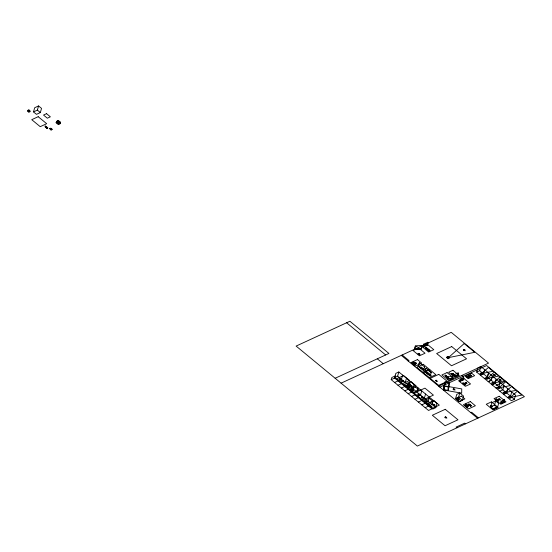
<?xml version="1.0" encoding="UTF-8"?>
<svg xmlns="http://www.w3.org/2000/svg" width="552" height="552" viewBox="0 0 552 552"><rect width="100%" height="100%" fill="white"/><g stroke="black" fill="none" stroke-linecap="round" stroke-linejoin="round"><path stroke-width="0.83" d="M443.884 386.138L443.842 389.622L448.072 390.374L449.266 386.186L449.3 382.695L445.071 381.949L443.884 386.138L448.114 386.883L448.072 390.374M445.05 384.04L445.071 381.949M425.744 347.38L424.95 347.518M45.561 125.863L44.891 126.118M406.576 385.227L407.376 385.096M432.133 403.947L432.934 403.816M445.354 375.029L445.436 375.312M462.576 382.902L463.383 382.791M469.09 403.74L468.434 404.016M496.572 398.772L495.786 398.923M27.6 111.09L27.8 110.386L28.877 109.889L30.146 110.938L29.946 111.642L28.87 112.139L27.6 111.09L28.676 110.593L28.877 109.889M28.87 112.139L29.077 111.435M33.499 111.904L34.693 107.723L38.564 105.936L41.538 108.385L40.344 112.567L36.473 114.354L33.499 111.904L37.37 110.117L38.564 105.936M56.111 122.744L56.932 121.178L56.111 122.744L58.277 124.524L58.705 124.331L56.545 122.544M56.973 122.344L57.794 120.784L56.973 122.344L59.133 124.131L59.568 123.931L57.401 122.144M57.615 122.047L58.436 120.488L60.603 122.268L60.209 123.634L59.782 123.834L57.615 122.047L58.436 120.488M59.782 123.834L60.603 122.268M391.202 379.672L391.823 377.513L395.267 375.926L394.646 378.086L391.202 379.672L428.538 410.46L431.981 408.873L394.646 378.086M394.632 377.547L395.825 373.366L398.834 371.972L437.011 403.464L435.818 407.645L432.809 409.039L394.632 377.547L397.64 376.16L398.834 371.972M402.649 375.125L401.463 379.307L398.447 380.701M414.359 349.23L415.283 345.987L422.114 345.386L421.417 349.03L414.587 349.63L414.359 349.23L421.19 348.636L421.417 349.03M405.278 382.453L406.472 378.272M414.587 349.63L415.276 347.194M412.654 363.147L413.476 361.581L415.642 363.368L415.249 364.727L414.821 364.927L412.654 363.147L413.476 361.581M410.288 381.418L409.094 385.606L406.086 386.993M421.19 348.636L422.114 345.386M422.984 346.697L423.708 344.158L427.793 342.268L428.214 342.619L427.496 345.159L423.405 347.042L422.984 346.697L427.069 344.807L427.793 342.268M418.099 366.093L419.451 362.65L424.626 366.914L423.701 370.164L423.274 370.364L418.099 366.093L419.451 362.65M414.103 384.571L412.91 388.753L409.901 390.147M416.732 391.906L417.926 387.718M424.778 371.531L426.137 368.081L431.312 372.352L430.387 375.595L429.953 375.795L424.778 371.531L426.137 368.081M421.742 390.864L420.548 395.053L417.54 396.439M429.953 375.795L430.415 374.173M425.557 394.018L424.364 398.199L421.355 399.593M429.38 397.164L428.186 401.352L425.171 402.739M433.196 400.31L432.002 404.499L428.994 405.886M446.665 357.627L446.865 356.923L447.941 356.426L449.218 357.475L449.017 358.179L447.941 358.676L446.665 357.627L447.741 357.13L447.941 356.426M447.941 358.676L448.141 357.972M447.693 378.796L448.245 376.871L452.295 376.443L451.984 378.769L447.934 379.196L447.693 378.796L451.743 378.368L451.984 378.769M448.12 378.555L448.245 376.871M448.114 386.883L449.3 382.695M451.743 378.368L452.295 376.443M454.42 376.298L454.972 374.366L458.112 372.917L458.533 373.269L457.987 375.194L454.841 376.643L454.42 376.298L457.56 374.842L458.112 372.917M454.841 376.643L455.207 375.36M459.706 381.039L460.251 379.107L463.39 377.658L463.818 378.01L463.266 379.942L460.126 381.391L459.706 381.039L462.845 379.59L463.39 377.658M460.126 381.391L460.678 379.459L460.251 379.107M455.572 398.551L456.766 394.369L459.775 392.976L463.597 396.129L462.403 400.31L459.395 401.704L455.572 398.551L458.588 397.164L459.775 392.976M465.088 405.658L465.909 404.098L468.068 405.879L467.682 407.245L467.254 407.445L465.088 405.658L465.909 404.098M476.666 372.103L477.853 367.915L480.868 366.528L515.568 395.149L514.374 399.331L511.366 400.724L476.666 372.103L479.674 370.716L480.868 366.528M484.684 369.674L483.538 373.897L480.481 375.25M487.354 377.044L488.548 372.862M488.589 372.897L487.395 377.085L484.339 378.437M492.405 376.043L491.211 380.231L488.203 381.618M492.446 376.078L491.259 380.266L488.244 381.653M490.624 406.921L491.818 402.739L495.689 400.952L498.656 403.402L497.469 407.583L493.591 409.37L490.624 406.921L494.495 405.133L495.689 400.952M500.126 382.412L498.973 386.635L495.924 387.987M503.99 385.6L502.837 389.815L499.781 391.175M500.595 403.188L501.147 401.256L504.286 399.807L504.714 400.159L504.162 402.084L501.023 403.54L500.595 403.188L503.734 401.739L504.286 399.807M507.847 388.781L506.695 393.003L503.645 394.356M511.711 391.961L510.559 396.184L507.543 397.571M427.91 350.154L428.752 349.74A0.711 0.435 15.9 0 1 429.083 349.782L429.973 350.52A0.711 0.435 15.9 0 1 429.946 350.727L429.063 351.106M420.113 367.611L420.962 367.183A0.724 0.442 15.9 0 1 421.3 367.225L422.211 367.977A0.724 0.442 15.9 0 1 422.176 368.184L421.279 368.57M408.163 384.13L409.087 383.668A0.787 0.483 15.9 0 1 409.46 383.709L410.446 384.53A0.787 0.483 15.9 0 1 410.419 384.758L409.432 385.179M426.958 373.421L427.855 372.979A0.759 0.469 15.9 0 1 428.214 373.021L429.166 373.814A0.759 0.469 15.9 0 1 429.139 374.035L428.186 374.442M466.675 376.747L467.613 376.278A0.8 0.49 15.9 0 1 467.986 376.326L468.993 377.154A0.8 0.49 15.9 0 1 468.958 377.389L467.965 377.809M49.721 128.678L50.536 128.264A0.904 0.559 15.9 0 1 50.956 128.312L52.095 129.258A0.904 0.559 15.9 0 1 52.06 129.52L51.433 129.899M428.117 350.065C428.78 349.105 430.877 350.727 429.263 351.01M420.32 367.515C421.197 366.459 423.246 368.481 421.204 368.605M408.383 384.026L409.184 383.716A0.731 0.448 15.9 0 1 409.501 383.771L410.364 384.489A0.731 0.448 15.9 0 1 410.364 384.689L409.66 385.075M427.172 373.324L427.945 373.028A0.704 0.435 15.9 0 1 428.248 373.083L429.09 373.773A0.704 0.435 15.9 0 1 429.083 373.966L428.407 374.339M466.902 376.643L467.71 376.333A0.738 0.455 15.9 0 1 468.027 376.388L468.91 377.113A0.738 0.455 15.9 0 1 468.903 377.32L468.193 377.706M49.859 128.575L50.639 128.319A0.842 0.517 15.9 0 1 51.005 128.388L52.005 129.209A0.842 0.517 15.9 0 1 51.998 129.444L50.929 130.003M46.237 127.277L46.665 127.077L45.809 127.257L46.741 128.023L47.686 127.919L46.823 128.092M46.32 127.346L46.92 127.284L46.492 127.484M46.575 127.553L47.175 127.498L46.747 127.698M46.83 127.767L47.431 127.705M335.147 378.265L388.925 353.446L349.899 321.257L296.12 346.076L417.36 446.064L524.4 396.674L486.643 365.534L439.834 387.131M341.088 383.157L451.226 332.338L488.554 363.126L438.647 386.152M426.351 347.725L425.675 348.036L426.523 347.863M426.606 347.932L425.916 348.25L426.862 348.146M427.034 348.284L426.434 348.346M427.117 348.353L426.689 348.553L427.289 348.491M427.372 348.567L426.937 348.76L427.538 348.705M427.627 348.774L427.365 349.112M427.793 348.912L427.11 349.23L426.172 348.464M427.883 348.981L427.193 349.306L428.048 349.126M419.14 353.715L419.651 354.142M408.149 361.001L409.011 360.601L402.18 354.971M414.352 362.864L415.263 362.443L416.643 363.582L415.732 364.003L414.124 362.671M415.697 362.802L416.208 363.23M415.207 363.561L415.642 363.368M420.037 367.639L420.921 367.611L420.334 367.88M420.914 368.363L421.507 368.087L421.486 368.474M424.198 367.114L424.626 366.914M400.283 379.045L400.8 379.472M423.308 368.881L423.826 369.302M394.597 382.474L398.04 380.887M397.992 385.275L401.435 383.681M402.263 383.847L409.577 380.459L403.636 375.567L396.75 378.741L402.691 383.64M427.503 373.173L426.882 373.462L427.814 373.428M431.312 372.352L430.877 372.552L428.938 370.951M428.428 373.932L427.807 374.221L428.738 374.187M401.387 388.07L404.83 386.483M430.249 374.801L430.767 375.222M407.507 386.152L408.363 385.979L407.673 386.296M407.762 386.365L408.618 386.186L408.018 386.241M411.426 385.613L411.944 386.041M408.694 387.131L409.384 386.814L408.528 386.662L408.956 386.469L408.949 387.014M408.777 387.2L409.632 387.028L408.949 387.345M404.782 390.871L408.225 389.284M445.423 375.312L444.684 375.291M408.176 393.666L411.613 392.079M452.509 373.476L451.833 373.787L452.764 373.683M452.937 373.821L452.074 374.001M453.019 373.897L452.329 374.215L453.261 374.981L453.951 374.663M453.185 374.035L452.585 374.09M453.275 374.104L452.84 374.304L453.44 374.242M453.53 374.311L453.095 374.511L453.696 374.456M453.778 374.525L453.523 374.863M413.717 393.293L424.936 388.132L433.423 395.128L422.666 400.09L414.179 393.093M454.034 374.732L453.351 375.049L454.206 374.877M411.571 396.467L415.007 394.88M418.892 394.107L419.403 394.528M414.959 399.268L418.402 397.681M461.934 378.879L463.818 378.01M418.354 402.063L421.797 400.476M463.183 383.778L463.687 383.323M463.252 383.854L464.115 383.674L463.425 383.992M463.507 384.061L464.37 383.888L463.77 383.944M464.446 384.834L465.129 384.516L464.701 384.716M464.529 384.903L465.384 384.723M421.749 404.864L425.192 403.277M425.143 407.666L428.587 406.079M500.326 379.459L500.837 379.886M492.06 384.806L495.075 383.412L496.269 379.231L495.116 383.447L492.108 384.841M496.055 385.468L505.522 381.101M466.626 405.209L467.378 405.002L466.73 405.299M468.848 404.713L469.69 404.54L469.014 404.851M469.09 404.926L469.945 404.747L469.255 405.064M469.345 405.133L470.2 404.961L469.6 405.016M468.068 405.879L467.641 406.079L466.557 405.189M470.276 405.906L470.966 405.589L470.532 405.789M470.359 405.975L471.222 405.796L470.532 406.113M497.041 399.448L496.193 399.62M497.124 399.517L496.434 399.834L497.297 399.655M497.38 399.724L496.69 400.041L497.628 400.814L498.311 400.497M497.552 399.869L496.952 399.924M497.635 399.938L497.207 400.138L497.807 400.076M470.759 412.641L471.622 412.24L478.453 417.878M497.89 400.145L497.462 400.345L498.145 400.359M498.401 400.566L497.711 400.883L498.566 400.704M507.502 397.537L510.517 396.15M504.714 400.159L501.568 401.608L501.147 401.256M419.092 354.343L419.292 354.004L418.782 354.287M411.061 385.834C412.22 386.952 410.488 385.061 411.095 386.2M500.188 380.19C501.623 379.873 498.587 379.334 500.284 380.19M500.257 379.624L499.808 379.81L500.126 380.087M419.272 353.984C418.43 353.383 418.381 354.743 418.789 353.929M415.801 363.057L415.09 363.009L415.366 363.485M500.278 380.093L500.236 379.707M419.161 354.439L418.775 354.384M415.276 362.926L415.539 363.437M417.215 346.235L415.511 346.387L415.283 345.987M415.339 362.919L415.359 363.388M423.094 369.095C423.543 370.033 422.397 368.412 423.177 369.605M400.2 379.293C399.206 379.776 401.463 379.3 400.103 379.679M418.733 394.742L419.044 394.397L418.692 394.735M400.283 379.231L399.634 379.327L400.083 379.762M423.156 369.516L423.322 369.184M411.226 386.241L411.454 385.813M430.029 375.422C430.263 375.325 430.16 374.67 430.015 375.512M415.47 363.423L415.918 363.423L415.711 363.106M418.858 394.28L418.264 394.349L418.623 394.714M418.906 394.411L418.568 394.225L418.519 394.673M479.674 370.716L514.374 399.331M503.734 401.739L504.162 402.084M447.741 357.13L449.017 358.179M496.862 399.965L497.8 400.731M427.069 344.807L427.496 345.159M462.052 375.353L463.238 376.333M423.708 344.158L424.129 344.503M426.344 348.381L427.276 349.154M494.495 405.133L497.469 407.583M457.56 374.842L457.987 375.194M462.845 379.59L463.266 379.942M452.502 374.132L453.433 374.905M463.68 383.985L464.611 384.751M446.713 376.236L445.857 376.416L446.789 377.188L447.479 376.871L447.051 377.064M445.781 375.802L447.562 377.161M446.113 376.298L446.968 376.45L446.368 376.505M446.03 376.34L446.961 377.106M469.517 405.058L470.449 405.823M458.588 397.164L462.403 400.31M425.212 371.33L430.387 375.595M418.526 365.893L423.701 370.164M465.522 405.465L467.682 407.245M413.089 362.947L415.249 364.727M401.318 355.364L477.59 418.271M346.628 322.768L385.655 354.957M465.543 423.832L464.694 423.129L456.09 427.103L456.939 427.8M377.306 358.807L383.247 363.706M397.64 376.16L435.818 407.645M407.942 385.627L407.266 385.938M407.928 386.283L408.866 387.055M58.008 120.681L60.168 122.468M58.05 121.847L60.209 123.634M37.37 110.117L40.344 112.567M28.676 110.593L29.946 111.642M46.154 126.656L45.554 127.043M45.726 126.967L47.251 128.119M403.208 380.935L403.622 381.832L401.911 381.529L403.208 380.935M413.255 390.14L413.676 391.044L411.964 390.74L413.255 390.14M422.853 397.129L423.267 398.026L421.562 397.73L422.853 397.129M426.937 401.297L427.358 402.194L425.647 401.89L426.937 401.297M434.693 404.637L435.114 405.541L433.403 405.237L434.693 404.637M443.615 385.696L443.566 389.967L461.693 393.176L461.741 388.912L443.615 385.696M444.353 387.387L444.643 388.601L444.353 387.387M446.437 417.229L446.858 418.126L445.147 417.829L446.437 417.229M454.634 389.146L455.055 390.043L453.344 389.74L454.634 389.146M459.071 398.944L459.485 399.841L457.781 399.544L459.071 398.944M464.839 349.858L465.253 350.755L463.542 350.451L464.839 349.858M466.585 382.846L467.006 383.743L465.295 383.447L466.585 382.846M468.124 405.202L468.544 406.099L466.833 405.796L468.124 405.202M471.311 375.277L471.732 376.181L470.021 375.877L471.311 375.277M491.88 405.941L492.294 406.838L490.59 406.541L491.88 405.941M495.082 374.801L495.503 375.698L493.792 375.401L495.082 374.801M500.008 399.172L500.422 400.069L498.718 399.765L500.008 399.172M488.423 367.439L481.634 373.573L493.088 371.289L488.423 367.439M494.192 372.2L487.402 378.334L498.856 376.05L494.192 372.2M499.96 376.961L493.171 383.088L504.625 380.804L499.96 376.961M505.729 381.715L498.939 387.849L510.393 385.565L505.729 381.715M511.497 386.476L504.714 392.61L516.168 390.326L511.497 386.476M517.265 391.23L510.483 397.364L521.937 395.08L517.265 391.23M464.156 343.558L448.376 357.655L474.761 352.3L464.156 343.558M38.198 116.693L31.74 119.674L40.227 126.67L46.678 123.696L38.198 116.693M46.534 113.671L43.525 115.057L47.341 118.211L50.356 116.817L46.534 113.671M45.989 126.408L45.126 126.808L46.996 128.347L47.858 127.947L45.989 126.408M50.115 128.492L49.369 128.837L50.48 128.795L50.115 128.492M51.212 129.403L50.474 129.748L51.584 129.706L51.212 129.403M418.678 347.981L413.082 350.561L419.451 355.805L425.04 353.225L418.678 347.981M427.006 344.062L421.845 346.449L428.628 352.045L433.789 349.664L427.006 344.062M426.351 347.615L425.495 348.015L427.358 349.554L428.221 349.154L426.351 347.615M418.706 353.356L417.795 353.777L419.175 354.915L420.086 354.494L418.706 353.356M428.421 349.92L427.841 350.189L428.711 350.161L428.421 349.92M429.283 350.63L428.704 350.899L429.573 350.872L429.283 350.63M417.464 359.593L411.005 362.567L415.249 366.066L421.7 363.092L417.464 359.593M451.708 346.573L436.653 353.522L451.501 365.762L466.557 358.814L451.708 346.573M423.267 364.299L416.815 367.273L422.756 372.172L429.208 369.198L423.267 364.299M399.848 378.686L398.944 379.107L400.317 380.245L401.228 379.824L399.848 378.686M422.88 368.522L421.969 368.943L423.349 370.082L424.26 369.661L422.88 368.522M463.984 349.568L463.335 349.864L463.984 349.568M464.142 349.837L463.708 350.037L464.142 349.837M402.353 380.645L401.704 380.942L402.353 380.645M402.512 380.914L402.077 381.108L402.512 380.914M429.891 369.757L423.439 372.738L429.38 377.637L435.832 374.656L429.891 369.757M410.867 381.529L403.981 384.703L409.073 388.898L415.953 385.724L410.867 381.529M405.644 385.206L405.216 385.406L408.307 387.959L408.742 387.759L405.644 385.206M408.728 383.868L408.08 384.164L409.046 384.13L408.728 383.868M429.815 374.442L428.911 374.863L430.284 376.002L431.195 375.581L429.815 374.442M409.681 384.654L409.039 384.951L409.998 384.916L409.681 384.654M407.942 385.517L407.079 385.917L408.949 387.456L409.805 387.055L407.942 385.517M408.701 386.255L408.273 386.455L408.701 386.255M410.998 385.262L410.088 385.675L411.468 386.814L412.372 386.393L410.998 385.262M438.785 374.366L430.18 378.334L438.661 385.331L447.265 381.363L438.785 374.366M415.532 387.124L409.943 389.712L413.338 392.506L418.927 389.926L415.532 387.124M447.051 372.586L441.89 374.967L448.672 380.563L453.841 378.182L447.051 372.586M452.93 370.282L448.624 372.262L454.993 377.513L459.292 375.526L452.93 370.282M412.406 389.857L411.757 390.154L412.406 389.857M412.565 390.119L412.13 390.319L412.565 390.119M446.037 375.567L445.181 375.967L447.044 377.506L447.907 377.106L446.037 375.567M436.135 380.224L435.438 380.549L436.708 381.598L437.405 381.28L436.135 380.224M446.037 375.677L445.361 375.995L446.037 375.677M446.292 375.891L445.602 376.209L446.292 375.891M452.509 373.366L451.646 373.759L453.516 375.298L454.379 374.905L452.509 373.366M447.058 376.519L446.623 376.719L447.058 376.519M447.562 376.94L446.878 377.257L447.562 376.94M418.457 393.748L417.547 394.169L418.927 395.308L419.837 394.887L418.457 393.748M471.656 373.235L465.205 376.216L468.172 378.665L474.63 375.684L471.656 373.235M421.997 396.84L421.355 397.143L421.997 396.84M422.156 397.109L421.728 397.309L422.156 397.109M467.247 376.485L466.592 376.788L467.572 376.747L467.247 376.485M468.986 375.671L468.289 375.995L469.566 377.044L470.263 376.719L468.986 375.671M470.456 374.994L469.814 375.291L470.456 374.994M463.742 378.348L458.581 380.735L465.364 386.331L470.532 383.95L463.742 378.348M470.614 375.256L470.187 375.457L470.614 375.256M468.213 377.278L467.558 377.582L468.538 377.547L468.213 377.278M480.999 373.048L479.923 373.545L481.192 374.594L482.269 374.097L480.999 373.048M429.214 398.282L423.619 400.862L427.013 403.664L432.609 401.083L429.214 398.282M463.687 383.219L462.831 383.612L464.694 385.151L465.557 384.758L463.687 383.219M465.736 382.557L465.088 382.86L465.736 382.557M426.082 401.007L425.44 401.304L426.082 401.007M465.895 382.826L465.46 383.026L465.895 382.826M426.241 401.276L425.813 401.476L426.241 401.276M453.778 388.856L453.137 389.153L453.778 388.856M464.453 383.957L464.025 384.151L464.453 383.957M453.937 389.125L453.509 389.326L453.937 389.125M464.708 384.164L464.273 384.364L464.708 384.164M434.217 400.938L427.331 404.112L432.423 408.314L439.302 405.133L434.217 400.938M486.767 377.809L485.691 378.306L486.967 379.355L488.037 378.858L486.767 377.809M429.118 404.568L428.69 404.768L431.788 407.321L432.216 407.128L429.118 404.568M494.226 374.511L493.585 374.815L494.226 374.511M494.385 374.78L493.957 374.981L494.385 374.78M433.844 404.354L433.196 404.651L433.844 404.354M433.996 404.623L433.568 404.816L433.996 404.623M461.479 396.101L455.89 398.682L459.278 401.483L464.874 398.903L461.479 396.101M492.536 382.564L491.459 383.06L492.736 384.109L493.812 383.619L492.536 382.564M499.891 379.107L498.98 379.528L500.36 380.659L501.271 380.238L499.891 379.107M458.215 398.654L457.573 398.958L458.215 398.654M458.374 398.923L457.946 399.124L458.374 398.923M445.243 409.301L432.333 415.256L445.064 425.751L457.967 419.796L445.243 409.301M498.304 387.325L497.228 387.821L498.504 388.87L499.581 388.373L498.304 387.325M470.276 401.552L463.397 404.726L468.482 408.928L475.369 405.754L470.276 401.552M467.427 405.182L466.999 405.382L467.427 405.182M469.524 404.292L468.662 404.685L470.532 406.224L471.387 405.83L469.524 404.292M470.283 405.03L469.856 405.23L470.283 405.03M470.539 405.237L470.111 405.437L470.539 405.237M445.588 416.939L444.94 417.243L445.588 416.939M445.74 417.208L445.312 417.409L445.74 417.208M504.073 392.086L502.996 392.582L504.273 393.631L505.349 393.134L504.073 392.086M499.201 396.26L494.04 398.641L500.823 404.243L505.991 401.856L499.201 396.26M496.876 399.199L496.013 399.593L497.876 401.131L498.739 400.738L496.876 399.199M491.411 401.89L486.243 404.271L493.033 409.874L498.194 407.486L491.411 401.89M499.153 398.882L498.511 399.179L499.153 398.882M499.312 399.151L498.884 399.351L499.312 399.151M509.841 396.84L508.772 397.337L510.041 398.385L511.117 397.888L509.841 396.84M491.025 405.651L490.383 405.955L491.025 405.651M491.183 405.92L490.756 406.12L491.183 405.92M496.4 407.176L493.26 408.625L493.681 408.977L496.821 407.528L496.4 407.176"/></g></svg>
